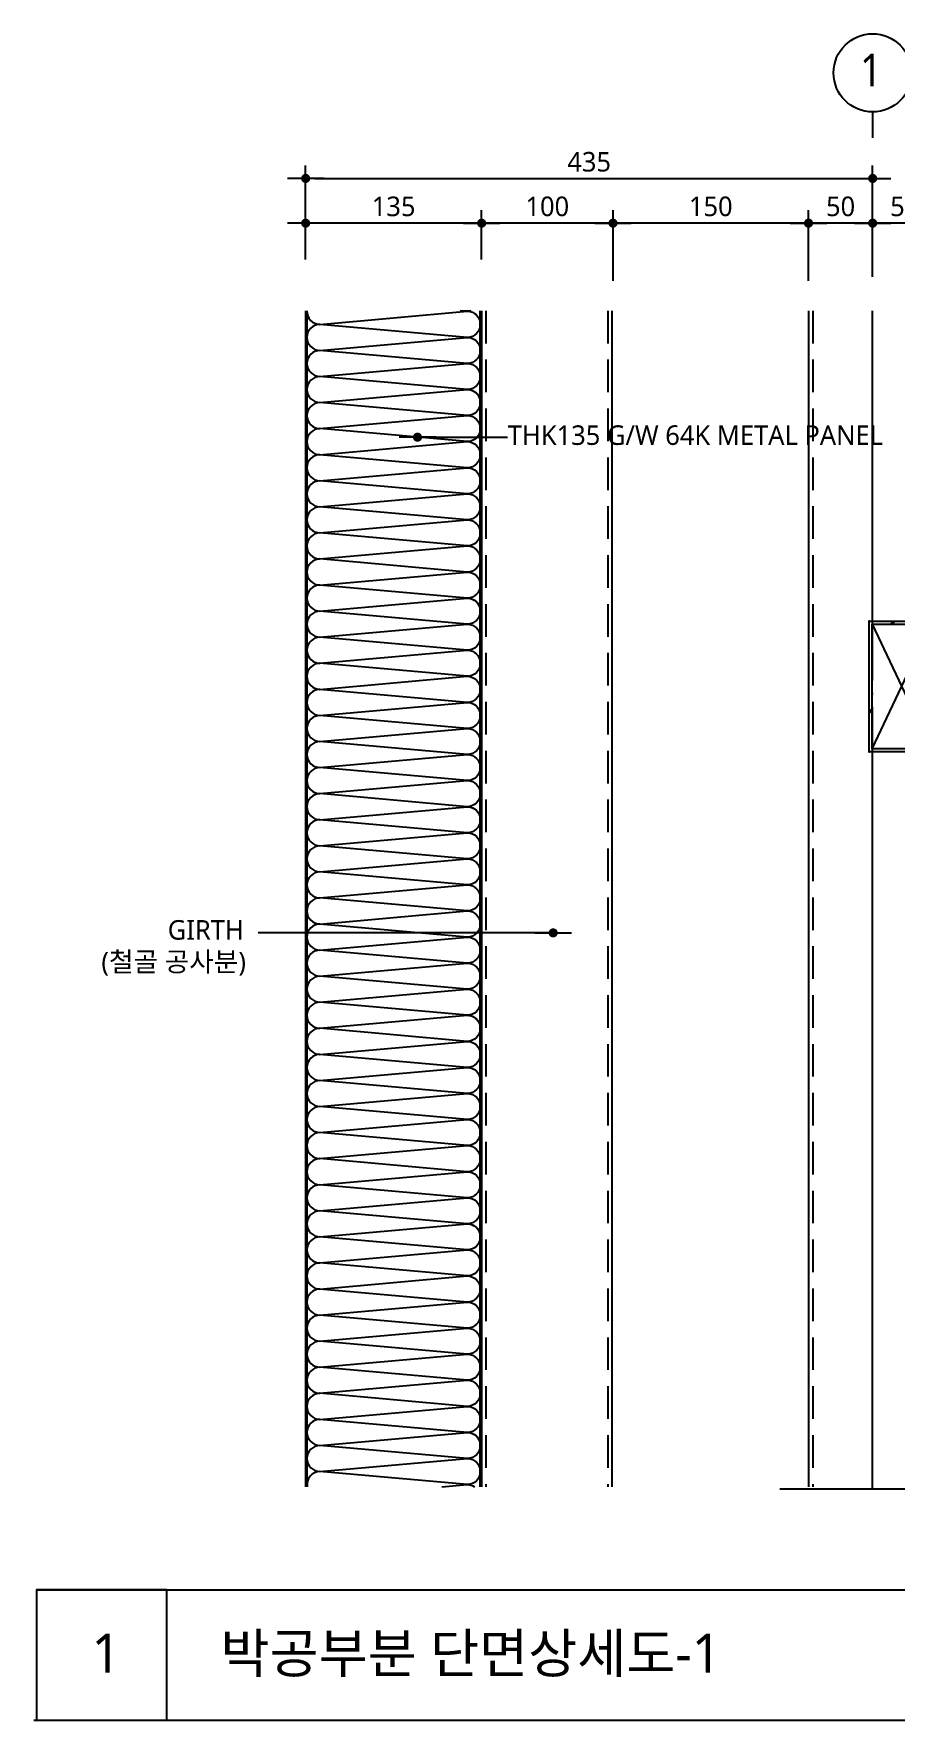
# Model space of a CAD drawing. Header units: millimetres. Extents: x -1365 to 31821, y 84 to 2865.
# Drawn here: x 27986 to 28646, y 1485 to 2779 of the extents above; entities that cross this region are included whole.
import ezdxf
from ezdxf.enums import TextEntityAlignment as Align

# ---------------------------------------------------------------- set-up
doc = ezdxf.new("R2010")
doc.units = ezdxf.units.MM
doc.header["$LTSCALE"] = 10
for name, pattern in [('CEN', [62, 60, -1, 0, -1]), ('CEN-GAUN', [32.2, 30, -1, 0.2, -1]), ('HID', [0.375, 0.25, -0.125])]:
    doc.linetypes.add(name, pattern=pattern)
doc.layers.get('DEFPOINTS').update_dxf_attribs({"color": 137})
for name, color, linetype in [('0-3', 3, 'Continuous'), ('1', 7, 'Continuous'), ('AA-AXIS-BUBL', 3, 'Continuous'), ('AA-DETL-STEL', 7, 'Continuous'), ('AA-ELEV-PCN8', 8, 'Continuous'), ('CEN', 1, 'CEN-GAUN'), ('DIM', 7, 'Continuous'), ('steel', 3, 'Continuous'), ('SYM-LEAD', 6, 'Continuous'), ('TEXT', 3, 'Continuous'), ('기호', 7, 'Continuous'), ('외벽판넬', 6, 'Continuous')]:
    doc.layers.add(name, color=color, linetype=linetype)
doc.styles.add('돋움', font='malgun.ttf', dxfattribs={"width": 0.9})
doc.styles.add('맑은고딕', font='malgun.ttf')
doc.styles.add('스타일1', font='malgun.ttf')
doc.dimstyles.new('GAUN-10', dxfattribs={"dimscale": 10, "dimtxt": 1.5, "dimasz": 0.7, "dimexe": 1, "dimexo": 1, "dimgap": 0.5, "dimtad": 1, "dimdec": 0, "dimzin": 1, "dimdsep": 46, "dimlunit": 6, "dimtxsty": '맑은고딕', "dimblk": 'CJDOT', "dimcen": 0.09, "dimdle": 1, "dimclrd": 256, "dimclre": 256, "dimclrt": 3, "dimadec": 0, "dimazin": 0, "dimtfac": 1, "dimtdec": 0, "dimtix": 1, "dimtmove": 2, "dimatfit": 3, "dimldrblk": 'CJDOT', "dimfxl": 1, "dimtolj": 1, "dimtzin": 1, "dimarcsym": 0})

# ---------------------------------------------------------------- blocks, each defined once
blk = doc.blocks.new('AGFAGFDGDFG')
at = {"layer": 'AA-DETL-STEL'}
for p, q in [((371520.2, -72495), (371517.9, -72492.7)), ((371521.4, -72495), (371519.1, -72492.7)), ((371537.4, -72511.5), (371535.1, -72509.2)), ((371537.4, -72512.7), (371535.1, -72510.4)), ((371439.7, -72525), (371437.4, -72522.7)), ((371439.7, -72526.2), (371437.4, -72523.9)), ((371506.6, -72542.7), (371504.3, -72540.4)), ((371507.9, -72542.7), (371505.6, -72540.4))]:
    blk.add_line(p, q, dxfattribs=at)
blk.add_lwpolyline([(371437.4, -72493.7, -0.414214), (371438.4, -72492.7), (371536.4, -72492.7, -0.414214), (371537.4, -72493.7), (371537.4, -72541.7, -0.414214), (371536.4, -72542.7), (371438.4, -72542.7, -0.414214), (371437.4, -72541.7)], format="xyb", close=True, dxfattribs=at)
blk.add_lwpolyline([(371439.7, -72495), (371535.1, -72495), (371535.1, -72540.4), (371439.7, -72540.4)], close=True, dxfattribs=at)
at = {"layer": 'AA-ELEV-PCN8'}
for p, q in [((371439.7, -72540.4), (371535.1, -72495)), ((371535.1, -72540.4), (371439.7, -72495))]:
    blk.add_line(p, q, dxfattribs=at)
at = {"layer": 'DEFPOINTS'}
blk.add_lwpolyline([(371437.4, -72542.7), (371437.4, -72492.7), (371537.4, -72492.7), (371537.4, -72542.7)], close=True, dxfattribs=at)
at = {"layer": 'steel'}
for p in [(371437.4, -72492.7), (371537.4, -72492.7), (371437.4, -72542.7), (371537.4, -72542.7)]:
    blk.add_point(p, dxfattribs=at)
blk = doc.blocks.new('CJDOT')
blk.add_line((-2, 0), (2, 0))
at = {"const_width": 0.5}
blk.add_lwpolyline([(-0.25, 0, 1), (0.25, 0, 1)], format="xyb", close=True, dxfattribs=at)
blk = doc.blocks.new('*D339')
at = {"layer": 'DEFPOINTS', "color": 0, "transparency": 16777216}
for p in [(28329.1, 2633.4), (28329.1, 2595.8), (28429.9, 2595.8)]:
    blk.add_point(p, dxfattribs=at)
at = {"layer": 'DIM', "lineweight": -2, "transparency": 16777216}
for p, q in [((28329.1, 2605.8), (28329.1, 2643.4)), ((28429.9, 2605.8), (28429.9, 2643.4)), ((28422.9, 2633.4), (28336.1, 2633.4))]:
    blk.add_line(p, q, dxfattribs=at)
at = {"layer": 'DIM', "lineweight": -2, "transparency": 16777216, "xscale": 7, "yscale": 7, "zscale": 7, "rotation": 180}
blk.add_blockref('CJDOT', (28329.1, 2633.4), dxfattribs=at)
at = {"layer": 'DIM', "lineweight": -2, "transparency": 16777216, "xscale": 7, "yscale": 7, "zscale": 7}
blk.add_blockref('CJDOT', (28429.9, 2633.4), dxfattribs=at)
at = {"layer": 'DIM', "color": 3, "transparency": 16777216, "insert": (28379.5, 2646.2), "char_height": 15, "attachment_point": 5, "style": '맑은고딕'}
blk.add_mtext('\\A1;100', dxfattribs=at)
blk = doc.blocks.new('*D340')
at = {"layer": 'DEFPOINTS', "color": 0, "transparency": 16777216}
for p in [(28194.1, 2633.4), (28194.1, 2595.5), (28329.1, 2595.5)]:
    blk.add_point(p, dxfattribs=at)
at = {"layer": 'DIM', "lineweight": -2, "transparency": 16777216}
for p, q in [((28194.1, 2605.5), (28194.1, 2643.4)), ((28329.1, 2605.5), (28329.1, 2643.4)), ((28322.1, 2633.4), (28201.1, 2633.4))]:
    blk.add_line(p, q, dxfattribs=at)
at = {"layer": 'DIM', "lineweight": -2, "transparency": 16777216, "xscale": 7, "yscale": 7, "zscale": 7, "rotation": 180}
blk.add_blockref('CJDOT', (28194.1, 2633.4), dxfattribs=at)
at = {"layer": 'DIM', "lineweight": -2, "transparency": 16777216, "xscale": 7, "yscale": 7, "zscale": 7}
blk.add_blockref('CJDOT', (28329.1, 2633.4), dxfattribs=at)
at = {"layer": 'DIM', "color": 3, "transparency": 16777216, "insert": (28261.6, 2646.2), "char_height": 15, "attachment_point": 5, "style": '맑은고딕'}
blk.add_mtext('\\A1;135', dxfattribs=at)
blk = doc.blocks.new('*D341')
at = {"layer": 'DEFPOINTS', "color": 0, "transparency": 16777216}
for p in [(28629.1, 2667.7), (28194.1, 2596.2), (28629.1, 2582.2)]:
    blk.add_point(p, dxfattribs=at)
at = {"layer": 'DIM', "lineweight": -2, "transparency": 16777216}
for p, q in [((28194.1, 2606.2), (28194.1, 2677.7)), ((28201.1, 2667.7), (28622.1, 2667.7)), ((28629.1, 2592.2), (28629.1, 2677.7))]:
    blk.add_line(p, q, dxfattribs=at)
at = {"layer": 'DIM', "lineweight": -2, "transparency": 16777216, "xscale": 7, "yscale": 7, "zscale": 7, "rotation": 180}
blk.add_blockref('CJDOT', (28194.1, 2667.7), dxfattribs=at)
at = {"layer": 'DIM', "lineweight": -2, "transparency": 16777216, "xscale": 7, "yscale": 7, "zscale": 7}
blk.add_blockref('CJDOT', (28629.1, 2667.7), dxfattribs=at)
at = {"layer": 'DIM', "color": 3, "transparency": 16777216, "insert": (28411.6, 2680.4), "char_height": 15, "attachment_point": 5, "style": '맑은고딕'}
blk.add_mtext('\\A1;435', dxfattribs=at)
blk = doc.blocks.new('*D342')
at = {"layer": 'DEFPOINTS', "color": 0, "transparency": 16777216}
for p in [(28429.9, 2633.4), (28429.9, 2579.2), (28579.9, 2579.2)]:
    blk.add_point(p, dxfattribs=at)
at = {"layer": 'DIM', "lineweight": -2, "transparency": 16777216}
for p, q in [((28429.9, 2589.2), (28429.9, 2643.4)), ((28579.9, 2589.2), (28579.9, 2643.4)), ((28572.9, 2633.4), (28436.9, 2633.4))]:
    blk.add_line(p, q, dxfattribs=at)
at = {"layer": 'DIM', "lineweight": -2, "transparency": 16777216, "xscale": 7, "yscale": 7, "zscale": 7, "rotation": 180}
blk.add_blockref('CJDOT', (28429.9, 2633.4), dxfattribs=at)
at = {"layer": 'DIM', "lineweight": -2, "transparency": 16777216, "xscale": 7, "yscale": 7, "zscale": 7}
blk.add_blockref('CJDOT', (28579.9, 2633.4), dxfattribs=at)
at = {"layer": 'DIM', "color": 3, "transparency": 16777216, "insert": (28504.9, 2646.2), "char_height": 15, "attachment_point": 5, "style": '맑은고딕'}
blk.add_mtext('\\A1;150', dxfattribs=at)
blk = doc.blocks.new('*D344')
at = {"layer": 'DEFPOINTS', "color": 0, "transparency": 16777216}
for p in [(28579.9, 2633.4), (28579.9, 2595.8), (28629.1, 2595.8)]:
    blk.add_point(p, dxfattribs=at)
at = {"layer": 'DIM', "lineweight": -2, "transparency": 16777216}
for p, q in [((28579.9, 2605.8), (28579.9, 2643.4)), ((28629.1, 2605.8), (28629.1, 2643.4)), ((28622.1, 2633.4), (28586.9, 2633.4))]:
    blk.add_line(p, q, dxfattribs=at)
at = {"layer": 'DIM', "lineweight": -2, "transparency": 16777216, "xscale": 7, "yscale": 7, "zscale": 7, "rotation": 180}
blk.add_blockref('CJDOT', (28579.9, 2633.4), dxfattribs=at)
at = {"layer": 'DIM', "lineweight": -2, "transparency": 16777216, "xscale": 7, "yscale": 7, "zscale": 7}
blk.add_blockref('CJDOT', (28629.1, 2633.4), dxfattribs=at)
at = {"layer": 'DIM', "color": 3, "transparency": 16777216, "insert": (28604.5, 2646.2), "char_height": 15, "attachment_point": 5, "style": '맑은고딕'}
blk.add_mtext('\\A1;50', dxfattribs=at)
blk = doc.blocks.new('*D345')
at = {"layer": 'DEFPOINTS', "color": 0, "transparency": 16777216}
for p in [(28629.1, 2633.4), (28629.1, 2595.8), (28678.3, 2568.3)]:
    blk.add_point(p, dxfattribs=at)
at = {"layer": 'DIM', "lineweight": -2, "transparency": 16777216}
for p, q in [((28629.1, 2605.8), (28629.1, 2643.4)), ((28678.3, 2578.3), (28678.3, 2643.4)), ((28671.3, 2633.4), (28636.1, 2633.4))]:
    blk.add_line(p, q, dxfattribs=at)
at = {"layer": 'DIM', "lineweight": -2, "transparency": 16777216, "xscale": 7, "yscale": 7, "zscale": 7, "rotation": 180}
blk.add_blockref('CJDOT', (28629.1, 2633.4), dxfattribs=at)
at = {"layer": 'DIM', "lineweight": -2, "transparency": 16777216, "xscale": 7, "yscale": 7, "zscale": 7}
blk.add_blockref('CJDOT', (28678.3, 2633.4), dxfattribs=at)
at = {"layer": 'DIM', "color": 3, "transparency": 16777216, "insert": (28653.7, 2646.2), "char_height": 15, "attachment_point": 5, "style": '맑은고딕'}
blk.add_mtext('\\A1;50', dxfattribs=at)

msp = doc.modelspace()

# ---------------------------------------------------------------- linework, layer by layer
for p, q in [((28329.1, 2566.2), (28329.1, 1664.1)), ((28429.1, 2566.2), (28429.1, 1664.1)), ((28579.9, 2566.2), (28579.9, 1664.1)), ((27987.7, 1585), (31424.6, 1585)), ((27985.5, 1485), (31422.4, 1485))]:
    msp.add_line(p, q)
at = {"linetype": 'HID', "ltscale": 10}
for p, q in [((28332.3, 2566.2), (28332.3, 1664.1)), ((28425.9, 2566.2), (28425.9, 1664.1)), ((28583.1, 2566.2), (28583.1, 1664.1))]:
    msp.add_line(p, q, dxfattribs=at)
at = {"color": 2}
msp.add_line((28557.9, 1662.5), (29620.4, 1662.5), dxfattribs=at)
msp.add_lwpolyline([(27987.7, 1485.1), (28087.7, 1485.1), (28087.7, 1585.1), (27987.7, 1585.1)], close=True)
at = {"layer": '0-3', "linetype": 'Continuous'}
for p, q in [((28194.1, 2566.2), (28194.1, 1664.1)), ((28195.1, 2566.2), (28195.1, 1664.1)), ((28328.1, 1664.1), (28328.1, 2566.2)), ((28329.1, 1664.1), (28329.1, 2566.2))]:
    msp.add_line(p, q, dxfattribs=at)
at = {"layer": '1', "color": 8}
for points in [[(28195.1, 2566.2, 0.427761), (28205.1, 2555.8), (28318.1, 2565.8, -1), (28318.1, 2545.8), (28205.1, 2555.8, 1), (28205.1, 2535.8), (28318.1, 2545.8, -1), (28318.1, 2525.8), (28205.1, 2535.8, 1), (28205.1, 2515.8), (28318.1, 2525.8, -1), (28318.1, 2505.8), (28205.1, 2515.8, 1), (28205.1, 2495.8), (28318.1, 2505.8, -0.474533), (28327.9, 2493.8)], [(28321.1, 2566.2, -0.076283), (28318.1, 2565.8), (28312.7, 2566.2)], [(28205.1, 2515.8, 1), (28205.1, 2495.8), (28318.1, 2505.8, -1), (28318.1, 2485.8), (28205.1, 2495.8, 1), (28205.1, 2475.8), (28318.1, 2485.8, -1), (28318.1, 2465.8), (28205.1, 2475.8, 1), (28205.1, 2455.8), (28318.1, 2465.8, -1), (28318.1, 2445.8), (28205.1, 2455.8, 1), (28205.1, 2435.8), (28318.1, 2445.8, -1), (28318.1, 2425.8), (28205.1, 2435.8, 1), (28205.1, 2415.8), (28318.1, 2425.8, -1), (28318.1, 2405.8), (28205.1, 2415.8, 1), (28205.1, 2395.8), (28318.1, 2405.8, -1), (28318.1, 2385.8), (28205.1, 2395.8, 1), (28205.1, 2375.8), (28318.1, 2385.8, -1), (28318.1, 2365.8), (28205.1, 2375.8, 1), (28205.1, 2355.8), (28318.1, 2365.8, -1), (28318.1, 2345.8), (28205.1, 2355.8, 1), (28205.1, 2335.8), (28318.1, 2345.8, -0.474533), (28327.9, 2333.8, -0.474533)], [(28205.1, 2355.8, 1), (28205.1, 2335.8), (28318.1, 2345.8, -1), (28318.1, 2325.8), (28205.1, 2335.8, 1), (28205.1, 2315.8), (28318.1, 2325.8, -1), (28318.1, 2305.8), (28205.1, 2315.8, 1), (28205.1, 2295.8), (28318.1, 2305.8, -1), (28318.1, 2285.8), (28205.1, 2295.8, 1), (28205.1, 2275.8), (28318.1, 2285.8, -1), (28318.1, 2265.8), (28205.1, 2275.8, 1), (28205.1, 2255.8), (28318.1, 2265.8, -1), (28318.1, 2245.8), (28205.1, 2255.8, 1), (28205.1, 2235.8), (28318.1, 2245.8, -1), (28318.1, 2225.8), (28205.1, 2235.8, 1), (28205.1, 2215.8), (28318.1, 2225.8, -1), (28318.1, 2205.8), (28205.1, 2215.8, 1), (28205.1, 2195.8), (28318.1, 2205.8, -1), (28318.1, 2185.8), (28205.1, 2195.8, 1), (28205.1, 2175.8), (28318.1, 2185.8, -0.474533), (28327.9, 2173.8, -0.474533)], [(28205.1, 2195.8, 1), (28205.1, 2175.8), (28318.1, 2185.8, -1), (28318.1, 2165.8), (28205.1, 2175.8, 1), (28205.1, 2155.8), (28318.1, 2165.8, -1), (28318.1, 2145.8), (28205.1, 2155.8, 1), (28205.1, 2135.8), (28318.1, 2145.8, -1), (28318.1, 2125.8), (28205.1, 2135.8, 1), (28205.1, 2115.8), (28318.1, 2125.8, -1), (28318.1, 2105.8), (28205.1, 2115.8, 1), (28205.1, 2095.8), (28318.1, 2105.8, -1), (28318.1, 2085.8), (28205.1, 2095.8, 1), (28205.1, 2075.8), (28318.1, 2085.8, -1), (28318.1, 2065.8), (28205.1, 2075.8, 1), (28205.1, 2055.8), (28318.1, 2065.8, -1), (28318.1, 2045.8), (28205.1, 2055.8, 1), (28205.1, 2035.8), (28318.1, 2045.8, -1), (28318.1, 2025.8), (28205.1, 2035.8, 1), (28205.1, 2015.8), (28318.1, 2025.8, -0.474533), (28327.9, 2013.8, -0.474533)], [(28205.1, 2035.8, 1), (28205.1, 2015.8), (28318.1, 2025.8, -1), (28318.1, 2005.8), (28205.1, 2015.8, 1), (28205.1, 1995.8), (28318.1, 2005.8, -1), (28318.1, 1985.8), (28205.1, 1995.8, 1), (28205.1, 1975.8), (28318.1, 1985.8, -1), (28318.1, 1965.8), (28205.1, 1975.8, 1), (28205.1, 1955.8), (28318.1, 1965.8, -1), (28318.1, 1945.8), (28205.1, 1955.8, 1), (28205.1, 1935.8), (28318.1, 1945.8, -1), (28318.1, 1925.8), (28205.1, 1935.8, 1), (28205.1, 1915.8), (28318.1, 1925.8, -1), (28318.1, 1905.8), (28205.1, 1915.8, 1), (28205.1, 1895.8), (28318.1, 1905.8, -1), (28318.1, 1885.8), (28205.1, 1895.8, 1), (28205.1, 1875.8), (28318.1, 1885.8, -1), (28318.1, 1865.8), (28205.1, 1875.8, 1), (28205.1, 1855.8), (28318.1, 1865.8, -0.474533), (28327.9, 1853.8, -0.474533)], [(28205.1, 1875.8, 1), (28205.1, 1855.8), (28318.1, 1865.8, -1), (28318.1, 1845.8), (28205.1, 1855.8, 1), (28205.1, 1835.8), (28318.1, 1845.8, -1), (28318.1, 1825.8), (28205.1, 1835.8, 1), (28205.1, 1815.8), (28318.1, 1825.8, -1), (28318.1, 1805.8), (28205.1, 1815.8, 1), (28205.1, 1795.8), (28318.1, 1805.8, -1), (28318.1, 1785.8), (28205.1, 1795.8, 1), (28205.1, 1775.8), (28318.1, 1785.8, -1), (28318.1, 1765.8), (28205.1, 1775.8, 1), (28205.1, 1755.8), (28318.1, 1765.8, -1), (28318.1, 1745.8), (28205.1, 1755.8, 1), (28205.1, 1735.8), (28318.1, 1745.8, -1), (28318.1, 1725.8), (28205.1, 1735.8, 1), (28205.1, 1715.8), (28318.1, 1725.8, -1), (28318.1, 1705.8), (28205.1, 1715.8, 1), (28205.1, 1695.8), (28318.1, 1705.8, -0.474533), (28327.9, 1693.8, -0.474533)], [(28205.1, 1715.8, 1), (28205.1, 1695.8), (28318.1, 1705.8, -1), (28318.1, 1685.8), (28205.1, 1695.8, 1), (28205.1, 1675.8), (28318.1, 1685.8, -1), (28318.1, 1665.8), (28205.1, 1675.8, 0.46468), (28195.3, 1664.1, 0.46468)], [(28298.6, 1664.1), (28318.1, 1665.8, -0.148265), (28323.7, 1664.1)]]:
    msp.add_lwpolyline(points, format="xyb", dxfattribs=at)
at = {"layer": 'AA-AXIS-BUBL', "color": 0}
msp.add_line((28629.1, 2718.7), (28629.1, 2698.8), dxfattribs=at)
at = {"layer": 'AA-AXIS-BUBL', "color": 0, "extrusion": (0, 0, -1)}
msp.add_ellipse((28629.1, 2748.7), major_axis=(-21.2, 21.2), ratio=1, start_param=5.497787, end_param=11.780972, dxfattribs=at)
at = {"layer": 'CEN', "color": 1, "linetype": 'CEN'}
msp.add_line((28629.1, 1662.5), (28629.1, 2566.2), dxfattribs=at)
at = {"layer": '외벽판넬'}
msp.add_line((28329.1, 2566.2), (28329.1, 1664.1), dxfattribs=at)

# ---------------------------------------------------------------- block references
at = {"rotation": 270}
msp.add_blockref('AGFAGFDGDFG', (101169, 373765.4), dxfattribs=at)

# ---------------------------------------------------------------- texts
at = {"layer": 'TEXT', "color": 3, "style": '스타일1'}
for s, p in [('THK135 G/W 64K METAL PANEL', (28349.2, 2463.3)), ('GIRTH', (28088.3, 2083.8)), ('(철골 공사분)', (28037.4, 2059.4))]:
    msp.add_text(s, height=15, dxfattribs=at).set_placement(p)
at = {"layer": 'TEXT', "style": '스타일1'}
for s, p in [('박공부분 단면상세도-1', (28128.8, 1521.4)), ('1', (28029.9, 1521.5))]:
    msp.add_text(s, height=30, dxfattribs=at).set_placement(p)
at = {"layer": '기호', "color": 3, "style": '돋움', "width": 0.9}
msp.add_text('1', height=25, dxfattribs=at).set_placement((28619.4, 2750.8, 0), align=Align.MIDDLE_LEFT)

# ---------------------------------------------------------------- dimensions: what is measured, and where the dimension line sits
at = {"layer": 'DIM'}
for base, p1, p2, picture, middle in [((28629.1, 2667.7), (28194.1, 2596.2), (28629.1, 2582.2), '*D341', (28411.6, 2680.4)), ((28194.1, 2633.4), (28329.1, 2595.5), (28194.1, 2595.5), '*D340', (28261.6, 2646.2)), ((28429.9, 2633.4), (28579.9, 2579.2), (28429.9, 2579.2), '*D342', (28504.9, 2646.2))]:
    dim = msp.add_linear_dim(base=base, p1=p1, p2=p2, dimstyle='GAUN-10', dxfattribs=at)
    dim.commit()
    dim.dimension.update_dxf_attribs({"geometry": picture, "text_midpoint": middle})
for base, p1, p2, text, picture, middle in [((28329.1, 2633.4), (28429.9, 2595.8), (28329.1, 2595.8), '100', '*D339', (28379.5, 2646.2)), ((28579.9, 2633.4), (28629.1, 2595.8), (28579.9, 2595.8), '50', '*D344', (28604.5, 2646.2)), ((28629.1, 2633.4), (28678.3, 2568.3), (28629.1, 2595.8), '50', '*D345', (28653.7, 2646.2))]:
    dim = msp.add_linear_dim(base=base, p1=p1, p2=p2, text=text, dimstyle='GAUN-10', dxfattribs=at)
    dim.commit()
    dim.dimension.update_dxf_attribs({"geometry": picture, "text_midpoint": middle})

# ---------------------------------------------------------------- leaders
at = {"layer": 'SYM-LEAD'}
for points in [[(28279.9, 2469.2), (28349, 2469.2)], [(28384, 2089), (28157.6, 2089)]]:
    msp.add_leader(points, dimstyle='GAUN-10', dxfattribs=at)

doc.saveas('drawing.dxf')
